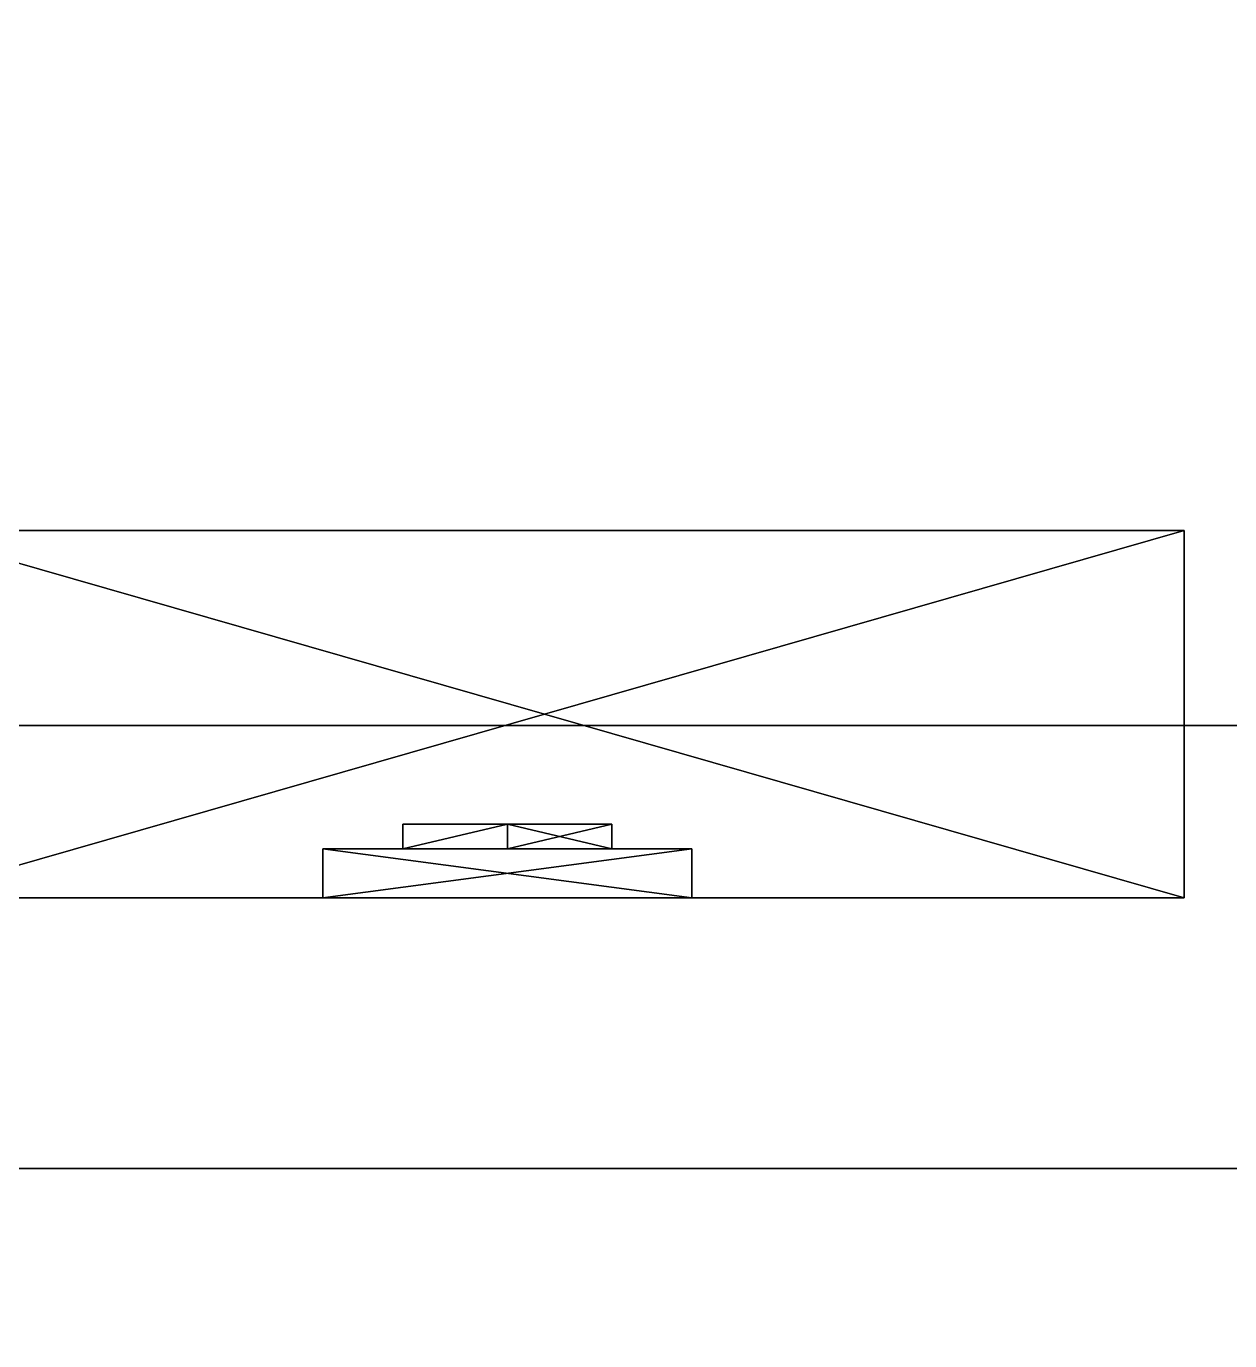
# Model space of a CAD drawing. Extents: x 0 to 3344, y -4262 to 0.
# Drawn here: x 2651.5 to 2700.4, y -2539 to -2485.6 of the extents above; entities that cross this region are included whole.
import ezdxf

# ---------------------------------------------------------------- set-up
doc = ezdxf.new("R2010")
doc.units = 0
for name, color, linetype in [('LAYER0', 7, 'CONTINUOUS'), ('LAYER1', 7, 'CONTINUOUS'), ('LAYER250', 7, 'CONTINUOUS'), ('LAYER326', 253, 'CONTINUOUS'), ('LAYER328', 253, 'CONTINUOUS'), ('LAYER330', 253, 'CONTINUOUS'), ('LAYER332', 253, 'CONTINUOUS'), ('LAYER334', 253, 'CONTINUOUS'), ('LAYER336', 7, 'CONTINUOUS'), ('LAYER337', 7, 'CONTINUOUS'), ('LAYER339', 7, 'CONTINUOUS'), ('LAYER356', 7, 'CONTINUOUS'), ('LAYER357', 7, 'CONTINUOUS')]:
    doc.layers.add(name, color=color, linetype=linetype)

msp = doc.modelspace()

# ---------------------------------------------------------------- linework, layer by layer
at = {"layer": 'LAYER0', "invisible_edges": 1}
for points in [[(18, -0.0034, 0.0981), (3344, -4262.003, 0.0981), (0, -4262.003, 0.0981), (18, -0.0034, 0.0981)], [(3344, -4262.003, 5.0981), (18, -0.0034, 5.0981), (0, -4262.003, 5.0981), (3344, -4262.003, 5.0981)], [(3344, -4262.003, 0.0981), (18, -0.0034, 0.0981), (3344, -0.0034, 0.0981), (3344, -4262.003, 0.0981)], [(18, -0.0034, 5.0981), (3344, -4262.003, 5.0981), (3344, -0.0034, 5.0981), (18, -0.0034, 5.0981)]]:
    msp.add_3dface(points, dxfattribs=at)
at = {"layer": 'LAYER250', "invisible_edges": 1}
for points in [[(3194.003, -2532, 5.0981), (2614.003, -2550, 5.0981), (2614.003, -2532, 5.0981), (3194.003, -2532, 5.0981)], [(2614.003, -2550, 5.0981), (3194.003, -2532, 5.0981), (3194.003, -2550, 5.0981), (2614.003, -2550, 5.0981)], [(3194.003, -2550, 2610.098), (2614.003, -2532, 2610.098), (2614.003, -2550, 2610.098), (3194.003, -2550, 2610.098)], [(2614.003, -2532, 2610.098), (3194.003, -2550, 2610.098), (3194.003, -2532, 2610.098), (2614.003, -2532, 2610.098)], [(2614.003, -2532, 2610.098), (3194.003, -2532, 5.0981), (2614.003, -2532, 5.0981), (2614.003, -2532, 2610.098)], [(3194.003, -2532, 5.0981), (2614.003, -2532, 2610.098), (3194.003, -2532, 2610.098), (3194.003, -2532, 5.0981)]]:
    msp.add_3dface(points, dxfattribs=at)
at = {"layer": 'LAYER326'}
for points in [[(2646.504, -2521, 111.3153), (2646.504, -2506.078, 111.3153), (2698.504, -2521, 111.3153), (2646.504, -2521, 111.3153)], [(2698.504, -2521, 111.3153), (2646.504, -2506.078, 111.3153), (2698.504, -2506.078, 111.3153), (2698.504, -2521, 111.3153)], [(2698.504, -2521, 124.8805), (2698.504, -2506.078, 124.8805), (2646.504, -2521, 124.8805), (2698.504, -2521, 124.8805)], [(2646.504, -2521, 124.8805), (2698.504, -2506.078, 124.8805), (2646.504, -2506.078, 124.8805), (2646.504, -2521, 124.8805)], [(2646.504, -2506.078, 111.3153), (2646.504, -2506.078, 124.8805), (2698.504, -2506.078, 111.3153), (2646.504, -2506.078, 111.3153)], [(2698.504, -2506.078, 111.3153), (2646.504, -2506.078, 124.8805), (2698.504, -2506.078, 124.8805), (2698.504, -2506.078, 111.3153)], [(2698.504, -2521, 111.3153), (2698.504, -2506.078, 111.3153), (2698.504, -2521, 124.8805), (2698.504, -2521, 111.3153)], [(2698.504, -2521, 124.8805), (2698.504, -2506.078, 111.3153), (2698.504, -2506.078, 124.8805), (2698.504, -2521, 124.8805)], [(2666.761, -2518.015, 136.1848), (2671.004, -2518.015, 131.3888), (2666.761, -2519.01, 136.1848), (2666.761, -2518.015, 136.1848)], [(2666.761, -2519.01, 136.1848), (2671.004, -2518.015, 131.3888), (2671.004, -2519.01, 131.3888), (2666.761, -2519.01, 136.1848)], [(2671.004, -2519.01, 140.9809), (2671.004, -2518.015, 140.9809), (2666.761, -2519.01, 136.1848), (2671.004, -2519.01, 140.9809)], [(2666.761, -2519.01, 136.1848), (2671.004, -2518.015, 140.9809), (2666.761, -2518.015, 136.1848), (2666.761, -2519.01, 136.1848)], [(2671.004, -2518.015, 140.9809), (2675.247, -2518.015, 136.1848), (2666.761, -2518.015, 136.1848), (2671.004, -2518.015, 140.9809)], [(2666.761, -2518.015, 136.1848), (2675.247, -2518.015, 136.1848), (2671.004, -2518.015, 131.3888), (2666.761, -2518.015, 136.1848)], [(2666.761, -2518.015, 100.0109), (2671.004, -2518.015, 95.2149), (2666.761, -2519.01, 100.0109), (2666.761, -2518.015, 100.0109)], [(2666.761, -2519.01, 100.0109), (2671.004, -2518.015, 95.2149), (2671.004, -2519.01, 95.2149), (2666.761, -2519.01, 100.0109)], [(2671.004, -2519.01, 104.807), (2671.004, -2518.015, 104.807), (2666.761, -2519.01, 100.0109), (2671.004, -2519.01, 104.807)], [(2666.761, -2519.01, 100.0109), (2671.004, -2518.015, 104.807), (2666.761, -2518.015, 100.0109), (2666.761, -2519.01, 100.0109)], [(2671.004, -2518.015, 104.807), (2675.247, -2518.015, 100.0109), (2666.761, -2518.015, 100.0109), (2671.004, -2518.015, 104.807)], [(2666.761, -2518.015, 100.0109), (2675.247, -2518.015, 100.0109), (2671.004, -2518.015, 95.2149), (2666.761, -2518.015, 100.0109)], [(2671.004, -2518.015, 131.3888), (2675.247, -2518.015, 136.1848), (2671.004, -2519.01, 131.3888), (2671.004, -2518.015, 131.3888)], [(2671.004, -2519.01, 131.3888), (2675.247, -2518.015, 136.1848), (2675.247, -2519.01, 136.1848), (2671.004, -2519.01, 131.3888)], [(2675.247, -2518.015, 136.1848), (2671.004, -2518.015, 140.9809), (2675.247, -2519.01, 136.1848), (2675.247, -2518.015, 136.1848)], [(2675.247, -2519.01, 136.1848), (2671.004, -2518.015, 140.9809), (2671.004, -2519.01, 140.9809), (2675.247, -2519.01, 136.1848)], [(2671.004, -2518.015, 95.2149), (2675.247, -2518.015, 100.0109), (2671.004, -2519.01, 95.2149), (2671.004, -2518.015, 95.2149)], [(2671.004, -2519.01, 95.2149), (2675.247, -2518.015, 100.0109), (2675.247, -2519.01, 100.0109), (2671.004, -2519.01, 95.2149)], [(2675.247, -2518.015, 100.0109), (2671.004, -2518.015, 104.807), (2675.247, -2519.01, 100.0109), (2675.247, -2518.015, 100.0109)], [(2675.247, -2519.01, 100.0109), (2671.004, -2518.015, 104.807), (2671.004, -2519.01, 104.807), (2675.247, -2519.01, 100.0109)], [(2663.504, -2519.01, 144.0979), (2663.504, -2521, 144.0979), (2678.504, -2521, 144.0979), (2663.504, -2519.01, 144.0979)], [(2663.504, -2519.01, 144.0979), (2678.504, -2521, 144.0979), (2678.504, -2519.01, 144.0979), (2663.504, -2519.01, 144.0979)], [(2678.504, -2519.01, 92.0979), (2678.504, -2521, 92.0979), (2663.504, -2521, 92.0979), (2678.504, -2519.01, 92.0979)], [(2678.504, -2519.01, 92.0979), (2663.504, -2521, 92.0979), (2663.504, -2519.01, 92.0979), (2678.504, -2519.01, 92.0979)], [(2663.504, -2521, 92.0979), (2663.504, -2521, 144.0979), (2663.504, -2519.01, 144.0979), (2663.504, -2521, 92.0979)], [(2663.504, -2521, 92.0979), (2663.504, -2519.01, 144.0979), (2663.504, -2519.01, 92.0979), (2663.504, -2521, 92.0979)], [(2663.504, -2519.01, 92.0979), (2663.504, -2519.01, 144.0979), (2678.504, -2519.01, 144.0979), (2663.504, -2519.01, 92.0979)], [(2663.504, -2519.01, 92.0979), (2678.504, -2519.01, 144.0979), (2678.504, -2519.01, 92.0979), (2663.504, -2519.01, 92.0979)], [(2671.004, -2519.01, 140.9809), (2671.004, -2519.01, 131.3888), (2666.761, -2519.01, 136.1848), (2671.004, -2519.01, 140.9809)], [(2671.004, -2519.01, 104.807), (2671.004, -2519.01, 95.2149), (2666.761, -2519.01, 100.0109), (2671.004, -2519.01, 104.807)], [(2671.004, -2519.01, 140.9809), (2675.247, -2519.01, 136.1848), (2671.004, -2519.01, 131.3888), (2671.004, -2519.01, 140.9809)], [(2671.004, -2519.01, 104.807), (2675.247, -2519.01, 100.0109), (2671.004, -2519.01, 95.2149), (2671.004, -2519.01, 104.807)], [(2678.504, -2519.01, 144.0979), (2678.504, -2521, 144.0979), (2678.504, -2521, 92.0979), (2678.504, -2519.01, 144.0979)], [(2678.504, -2519.01, 144.0979), (2678.504, -2521, 92.0979), (2678.504, -2519.01, 92.0979), (2678.504, -2519.01, 144.0979)]]:
    msp.add_3dface(points, dxfattribs=at)
at = {"layer": 'LAYER328'}
for points in [[(2646.504, -2521, 606.8153), (2646.504, -2506.078, 606.8153), (2698.504, -2521, 606.8153), (2646.504, -2521, 606.8153)], [(2698.504, -2521, 606.8153), (2646.504, -2506.078, 606.8153), (2698.504, -2506.078, 606.8153), (2698.504, -2521, 606.8153)], [(2698.504, -2521, 620.3805), (2698.504, -2506.078, 620.3805), (2646.504, -2521, 620.3805), (2698.504, -2521, 620.3805)], [(2646.504, -2521, 620.3805), (2698.504, -2506.078, 620.3805), (2646.504, -2506.078, 620.3805), (2646.504, -2521, 620.3805)], [(2646.504, -2506.078, 606.8153), (2646.504, -2506.078, 620.3805), (2698.504, -2506.078, 606.8153), (2646.504, -2506.078, 606.8153)], [(2698.504, -2506.078, 606.8153), (2646.504, -2506.078, 620.3805), (2698.504, -2506.078, 620.3805), (2698.504, -2506.078, 606.8153)], [(2698.504, -2521, 606.8153), (2698.504, -2506.078, 606.8153), (2698.504, -2521, 620.3805), (2698.504, -2521, 606.8153)], [(2698.504, -2521, 620.3805), (2698.504, -2506.078, 606.8153), (2698.504, -2506.078, 620.3805), (2698.504, -2521, 620.3805)], [(2666.761, -2518.015, 631.6849), (2671.004, -2518.015, 626.8889), (2666.761, -2519.01, 631.6849), (2666.761, -2518.015, 631.6849)], [(2666.761, -2519.01, 631.6849), (2671.004, -2518.015, 626.8889), (2671.004, -2519.01, 626.8889), (2666.761, -2519.01, 631.6849)], [(2671.004, -2519.01, 636.4809), (2671.004, -2518.015, 636.4809), (2666.761, -2519.01, 631.6849), (2671.004, -2519.01, 636.4809)], [(2666.761, -2519.01, 631.6849), (2671.004, -2518.015, 636.4809), (2666.761, -2518.015, 631.6849), (2666.761, -2519.01, 631.6849)], [(2671.004, -2518.015, 636.4809), (2675.247, -2518.015, 631.6849), (2666.761, -2518.015, 631.6849), (2671.004, -2518.015, 636.4809)], [(2666.761, -2518.015, 631.6849), (2675.247, -2518.015, 631.6849), (2671.004, -2518.015, 626.8889), (2666.761, -2518.015, 631.6849)], [(2666.761, -2518.015, 595.5109), (2671.004, -2518.015, 590.7149), (2666.761, -2519.01, 595.5109), (2666.761, -2518.015, 595.5109)], [(2666.761, -2519.01, 595.5109), (2671.004, -2518.015, 590.7149), (2671.004, -2519.01, 590.7149), (2666.761, -2519.01, 595.5109)], [(2671.004, -2519.01, 600.3069), (2671.004, -2518.015, 600.3069), (2666.761, -2519.01, 595.5109), (2671.004, -2519.01, 600.3069)], [(2666.761, -2519.01, 595.5109), (2671.004, -2518.015, 600.3069), (2666.761, -2518.015, 595.5109), (2666.761, -2519.01, 595.5109)], [(2671.004, -2518.015, 600.3069), (2675.247, -2518.015, 595.5109), (2666.761, -2518.015, 595.5109), (2671.004, -2518.015, 600.3069)], [(2666.761, -2518.015, 595.5109), (2675.247, -2518.015, 595.5109), (2671.004, -2518.015, 590.7149), (2666.761, -2518.015, 595.5109)], [(2671.004, -2518.015, 626.8889), (2675.247, -2518.015, 631.6849), (2671.004, -2519.01, 626.8889), (2671.004, -2518.015, 626.8889)], [(2671.004, -2519.01, 626.8889), (2675.247, -2518.015, 631.6849), (2675.247, -2519.01, 631.6849), (2671.004, -2519.01, 626.8889)], [(2675.247, -2518.015, 631.6849), (2671.004, -2518.015, 636.4809), (2675.247, -2519.01, 631.6849), (2675.247, -2518.015, 631.6849)], [(2675.247, -2519.01, 631.6849), (2671.004, -2518.015, 636.4809), (2671.004, -2519.01, 636.4809), (2675.247, -2519.01, 631.6849)], [(2671.004, -2518.015, 590.7149), (2675.247, -2518.015, 595.5109), (2671.004, -2519.01, 590.7149), (2671.004, -2518.015, 590.7149)], [(2671.004, -2519.01, 590.7149), (2675.247, -2518.015, 595.5109), (2675.247, -2519.01, 595.5109), (2671.004, -2519.01, 590.7149)], [(2675.247, -2518.015, 595.5109), (2671.004, -2518.015, 600.3069), (2675.247, -2519.01, 595.5109), (2675.247, -2518.015, 595.5109)], [(2675.247, -2519.01, 595.5109), (2671.004, -2518.015, 600.3069), (2671.004, -2519.01, 600.3069), (2675.247, -2519.01, 595.5109)], [(2663.504, -2519.01, 639.5979), (2663.504, -2521, 639.5979), (2678.504, -2521, 639.5979), (2663.504, -2519.01, 639.5979)], [(2663.504, -2519.01, 639.5979), (2678.504, -2521, 639.5979), (2678.504, -2519.01, 639.5979), (2663.504, -2519.01, 639.5979)], [(2678.504, -2519.01, 587.5979), (2678.504, -2521, 587.5979), (2663.504, -2521, 587.5979), (2678.504, -2519.01, 587.5979)], [(2678.504, -2519.01, 587.5979), (2663.504, -2521, 587.5979), (2663.504, -2519.01, 587.5979), (2678.504, -2519.01, 587.5979)], [(2663.504, -2521, 587.5979), (2663.504, -2521, 639.5979), (2663.504, -2519.01, 639.5979), (2663.504, -2521, 587.5979)], [(2663.504, -2521, 587.5979), (2663.504, -2519.01, 639.5979), (2663.504, -2519.01, 587.5979), (2663.504, -2521, 587.5979)], [(2663.504, -2519.01, 587.5979), (2663.504, -2519.01, 639.5979), (2678.504, -2519.01, 639.5979), (2663.504, -2519.01, 587.5979)], [(2663.504, -2519.01, 587.5979), (2678.504, -2519.01, 639.5979), (2678.504, -2519.01, 587.5979), (2663.504, -2519.01, 587.5979)], [(2671.004, -2519.01, 636.4809), (2671.004, -2519.01, 626.8889), (2666.761, -2519.01, 631.6849), (2671.004, -2519.01, 636.4809)], [(2671.004, -2519.01, 600.3069), (2671.004, -2519.01, 590.7149), (2666.761, -2519.01, 595.5109), (2671.004, -2519.01, 600.3069)], [(2671.004, -2519.01, 636.4809), (2675.247, -2519.01, 631.6849), (2671.004, -2519.01, 626.8889), (2671.004, -2519.01, 636.4809)], [(2671.004, -2519.01, 600.3069), (2675.247, -2519.01, 595.5109), (2671.004, -2519.01, 590.7149), (2671.004, -2519.01, 600.3069)], [(2678.504, -2519.01, 639.5979), (2678.504, -2521, 639.5979), (2678.504, -2521, 587.5979), (2678.504, -2519.01, 639.5979)], [(2678.504, -2519.01, 639.5979), (2678.504, -2521, 587.5979), (2678.504, -2519.01, 587.5979), (2678.504, -2519.01, 639.5979)]]:
    msp.add_3dface(points, dxfattribs=at)
at = {"layer": 'LAYER330'}
for points in [[(2646.504, -2521, 1102.316), (2646.504, -2506.078, 1102.316), (2698.504, -2521, 1102.316), (2646.504, -2521, 1102.316)], [(2698.504, -2521, 1102.316), (2646.504, -2506.078, 1102.316), (2698.504, -2506.078, 1102.316), (2698.504, -2521, 1102.316)], [(2698.504, -2521, 1115.881), (2698.504, -2506.078, 1115.881), (2646.504, -2521, 1115.881), (2698.504, -2521, 1115.881)], [(2646.504, -2521, 1115.881), (2698.504, -2506.078, 1115.881), (2646.504, -2506.078, 1115.881), (2646.504, -2521, 1115.881)], [(2646.504, -2506.078, 1102.316), (2646.504, -2506.078, 1115.881), (2698.504, -2506.078, 1102.316), (2646.504, -2506.078, 1102.316)], [(2698.504, -2506.078, 1102.316), (2646.504, -2506.078, 1115.881), (2698.504, -2506.078, 1115.881), (2698.504, -2506.078, 1102.316)], [(2698.504, -2521, 1102.316), (2698.504, -2506.078, 1102.316), (2698.504, -2521, 1115.881), (2698.504, -2521, 1102.316)], [(2698.504, -2521, 1115.881), (2698.504, -2506.078, 1102.316), (2698.504, -2506.078, 1115.881), (2698.504, -2521, 1115.881)], [(2666.761, -2518.015, 1127.185), (2671.004, -2518.015, 1122.389), (2666.761, -2519.01, 1127.185), (2666.761, -2518.015, 1127.185)], [(2666.761, -2519.01, 1127.185), (2671.004, -2518.015, 1122.389), (2671.004, -2519.01, 1122.389), (2666.761, -2519.01, 1127.185)], [(2671.004, -2519.01, 1131.981), (2671.004, -2518.015, 1131.981), (2666.761, -2519.01, 1127.185), (2671.004, -2519.01, 1131.981)], [(2666.761, -2519.01, 1127.185), (2671.004, -2518.015, 1131.981), (2666.761, -2518.015, 1127.185), (2666.761, -2519.01, 1127.185)], [(2671.004, -2518.015, 1131.981), (2675.247, -2518.015, 1127.185), (2666.761, -2518.015, 1127.185), (2671.004, -2518.015, 1131.981)], [(2666.761, -2518.015, 1127.185), (2675.247, -2518.015, 1127.185), (2671.004, -2518.015, 1122.389), (2666.761, -2518.015, 1127.185)], [(2666.761, -2518.015, 1091.011), (2671.004, -2518.015, 1086.215), (2666.761, -2519.01, 1091.011), (2666.761, -2518.015, 1091.011)], [(2666.761, -2519.01, 1091.011), (2671.004, -2518.015, 1086.215), (2671.004, -2519.01, 1086.215), (2666.761, -2519.01, 1091.011)], [(2671.004, -2519.01, 1095.807), (2671.004, -2518.015, 1095.807), (2666.761, -2519.01, 1091.011), (2671.004, -2519.01, 1095.807)], [(2666.761, -2519.01, 1091.011), (2671.004, -2518.015, 1095.807), (2666.761, -2518.015, 1091.011), (2666.761, -2519.01, 1091.011)], [(2671.004, -2518.015, 1095.807), (2675.247, -2518.015, 1091.011), (2666.761, -2518.015, 1091.011), (2671.004, -2518.015, 1095.807)], [(2666.761, -2518.015, 1091.011), (2675.247, -2518.015, 1091.011), (2671.004, -2518.015, 1086.215), (2666.761, -2518.015, 1091.011)], [(2671.004, -2518.015, 1122.389), (2675.247, -2518.015, 1127.185), (2671.004, -2519.01, 1122.389), (2671.004, -2518.015, 1122.389)], [(2671.004, -2519.01, 1122.389), (2675.247, -2518.015, 1127.185), (2675.247, -2519.01, 1127.185), (2671.004, -2519.01, 1122.389)], [(2675.247, -2518.015, 1127.185), (2671.004, -2518.015, 1131.981), (2675.247, -2519.01, 1127.185), (2675.247, -2518.015, 1127.185)], [(2675.247, -2519.01, 1127.185), (2671.004, -2518.015, 1131.981), (2671.004, -2519.01, 1131.981), (2675.247, -2519.01, 1127.185)], [(2671.004, -2518.015, 1086.215), (2675.247, -2518.015, 1091.011), (2671.004, -2519.01, 1086.215), (2671.004, -2518.015, 1086.215)], [(2671.004, -2519.01, 1086.215), (2675.247, -2518.015, 1091.011), (2675.247, -2519.01, 1091.011), (2671.004, -2519.01, 1086.215)], [(2675.247, -2518.015, 1091.011), (2671.004, -2518.015, 1095.807), (2675.247, -2519.01, 1091.011), (2675.247, -2518.015, 1091.011)], [(2675.247, -2519.01, 1091.011), (2671.004, -2518.015, 1095.807), (2671.004, -2519.01, 1095.807), (2675.247, -2519.01, 1091.011)], [(2663.504, -2519.01, 1135.098), (2663.504, -2521, 1135.098), (2678.504, -2521, 1135.098), (2663.504, -2519.01, 1135.098)], [(2663.504, -2519.01, 1135.098), (2678.504, -2521, 1135.098), (2678.504, -2519.01, 1135.098), (2663.504, -2519.01, 1135.098)], [(2678.504, -2519.01, 1083.098), (2678.504, -2521, 1083.098), (2663.504, -2521, 1083.098), (2678.504, -2519.01, 1083.098)], [(2678.504, -2519.01, 1083.098), (2663.504, -2521, 1083.098), (2663.504, -2519.01, 1083.098), (2678.504, -2519.01, 1083.098)], [(2663.504, -2521, 1083.098), (2663.504, -2521, 1135.098), (2663.504, -2519.01, 1135.098), (2663.504, -2521, 1083.098)], [(2663.504, -2521, 1083.098), (2663.504, -2519.01, 1135.098), (2663.504, -2519.01, 1083.098), (2663.504, -2521, 1083.098)], [(2663.504, -2519.01, 1083.098), (2663.504, -2519.01, 1135.098), (2678.504, -2519.01, 1135.098), (2663.504, -2519.01, 1083.098)], [(2663.504, -2519.01, 1083.098), (2678.504, -2519.01, 1135.098), (2678.504, -2519.01, 1083.098), (2663.504, -2519.01, 1083.098)], [(2671.004, -2519.01, 1131.981), (2671.004, -2519.01, 1122.389), (2666.761, -2519.01, 1127.185), (2671.004, -2519.01, 1131.981)], [(2671.004, -2519.01, 1095.807), (2671.004, -2519.01, 1086.215), (2666.761, -2519.01, 1091.011), (2671.004, -2519.01, 1095.807)], [(2671.004, -2519.01, 1131.981), (2675.247, -2519.01, 1127.185), (2671.004, -2519.01, 1122.389), (2671.004, -2519.01, 1131.981)], [(2671.004, -2519.01, 1095.807), (2675.247, -2519.01, 1091.011), (2671.004, -2519.01, 1086.215), (2671.004, -2519.01, 1095.807)], [(2678.504, -2519.01, 1135.098), (2678.504, -2521, 1135.098), (2678.504, -2521, 1083.098), (2678.504, -2519.01, 1135.098)], [(2678.504, -2519.01, 1135.098), (2678.504, -2521, 1083.098), (2678.504, -2519.01, 1083.098), (2678.504, -2519.01, 1135.098)]]:
    msp.add_3dface(points, dxfattribs=at)
at = {"layer": 'LAYER332'}
for points in [[(2646.504, -2521, 1597.816), (2646.504, -2506.078, 1597.816), (2698.504, -2521, 1597.816), (2646.504, -2521, 1597.816)], [(2698.504, -2521, 1597.816), (2646.504, -2506.078, 1597.816), (2698.504, -2506.078, 1597.816), (2698.504, -2521, 1597.816)], [(2698.504, -2521, 1611.381), (2698.504, -2506.078, 1611.381), (2646.504, -2521, 1611.381), (2698.504, -2521, 1611.381)], [(2646.504, -2521, 1611.381), (2698.504, -2506.078, 1611.381), (2646.504, -2506.078, 1611.381), (2646.504, -2521, 1611.381)], [(2646.504, -2506.078, 1597.816), (2646.504, -2506.078, 1611.381), (2698.504, -2506.078, 1597.816), (2646.504, -2506.078, 1597.816)], [(2698.504, -2506.078, 1597.816), (2646.504, -2506.078, 1611.381), (2698.504, -2506.078, 1611.381), (2698.504, -2506.078, 1597.816)], [(2698.504, -2521, 1597.816), (2698.504, -2506.078, 1597.816), (2698.504, -2521, 1611.381), (2698.504, -2521, 1597.816)], [(2698.504, -2521, 1611.381), (2698.504, -2506.078, 1597.816), (2698.504, -2506.078, 1611.381), (2698.504, -2521, 1611.381)], [(2666.761, -2518.015, 1622.685), (2671.004, -2518.015, 1617.889), (2666.761, -2519.01, 1622.685), (2666.761, -2518.015, 1622.685)], [(2666.761, -2519.01, 1622.685), (2671.004, -2518.015, 1617.889), (2671.004, -2519.01, 1617.889), (2666.761, -2519.01, 1622.685)], [(2671.004, -2519.01, 1627.481), (2671.004, -2518.015, 1627.481), (2666.761, -2519.01, 1622.685), (2671.004, -2519.01, 1627.481)], [(2666.761, -2519.01, 1622.685), (2671.004, -2518.015, 1627.481), (2666.761, -2518.015, 1622.685), (2666.761, -2519.01, 1622.685)], [(2671.004, -2518.015, 1627.481), (2675.247, -2518.015, 1622.685), (2666.761, -2518.015, 1622.685), (2671.004, -2518.015, 1627.481)], [(2666.761, -2518.015, 1622.685), (2675.247, -2518.015, 1622.685), (2671.004, -2518.015, 1617.889), (2666.761, -2518.015, 1622.685)], [(2666.761, -2518.015, 1586.511), (2671.004, -2518.015, 1581.715), (2666.761, -2519.01, 1586.511), (2666.761, -2518.015, 1586.511)], [(2666.761, -2519.01, 1586.511), (2671.004, -2518.015, 1581.715), (2671.004, -2519.01, 1581.715), (2666.761, -2519.01, 1586.511)], [(2671.004, -2519.01, 1591.307), (2671.004, -2518.015, 1591.307), (2666.761, -2519.01, 1586.511), (2671.004, -2519.01, 1591.307)], [(2666.761, -2519.01, 1586.511), (2671.004, -2518.015, 1591.307), (2666.761, -2518.015, 1586.511), (2666.761, -2519.01, 1586.511)], [(2671.004, -2518.015, 1591.307), (2675.247, -2518.015, 1586.511), (2666.761, -2518.015, 1586.511), (2671.004, -2518.015, 1591.307)], [(2666.761, -2518.015, 1586.511), (2675.247, -2518.015, 1586.511), (2671.004, -2518.015, 1581.715), (2666.761, -2518.015, 1586.511)], [(2671.004, -2518.015, 1617.889), (2675.247, -2518.015, 1622.685), (2671.004, -2519.01, 1617.889), (2671.004, -2518.015, 1617.889)], [(2671.004, -2519.01, 1617.889), (2675.247, -2518.015, 1622.685), (2675.247, -2519.01, 1622.685), (2671.004, -2519.01, 1617.889)], [(2675.247, -2518.015, 1622.685), (2671.004, -2518.015, 1627.481), (2675.247, -2519.01, 1622.685), (2675.247, -2518.015, 1622.685)], [(2675.247, -2519.01, 1622.685), (2671.004, -2518.015, 1627.481), (2671.004, -2519.01, 1627.481), (2675.247, -2519.01, 1622.685)], [(2671.004, -2518.015, 1581.715), (2675.247, -2518.015, 1586.511), (2671.004, -2519.01, 1581.715), (2671.004, -2518.015, 1581.715)], [(2671.004, -2519.01, 1581.715), (2675.247, -2518.015, 1586.511), (2675.247, -2519.01, 1586.511), (2671.004, -2519.01, 1581.715)], [(2675.247, -2518.015, 1586.511), (2671.004, -2518.015, 1591.307), (2675.247, -2519.01, 1586.511), (2675.247, -2518.015, 1586.511)], [(2675.247, -2519.01, 1586.511), (2671.004, -2518.015, 1591.307), (2671.004, -2519.01, 1591.307), (2675.247, -2519.01, 1586.511)], [(2663.504, -2519.01, 1630.598), (2663.504, -2521, 1630.598), (2678.504, -2521, 1630.598), (2663.504, -2519.01, 1630.598)], [(2663.504, -2519.01, 1630.598), (2678.504, -2521, 1630.598), (2678.504, -2519.01, 1630.598), (2663.504, -2519.01, 1630.598)], [(2678.504, -2519.01, 1578.598), (2678.504, -2521, 1578.598), (2663.504, -2521, 1578.598), (2678.504, -2519.01, 1578.598)], [(2678.504, -2519.01, 1578.598), (2663.504, -2521, 1578.598), (2663.504, -2519.01, 1578.598), (2678.504, -2519.01, 1578.598)], [(2663.504, -2521, 1578.598), (2663.504, -2521, 1630.598), (2663.504, -2519.01, 1630.598), (2663.504, -2521, 1578.598)], [(2663.504, -2521, 1578.598), (2663.504, -2519.01, 1630.598), (2663.504, -2519.01, 1578.598), (2663.504, -2521, 1578.598)], [(2663.504, -2519.01, 1578.598), (2663.504, -2519.01, 1630.598), (2678.504, -2519.01, 1630.598), (2663.504, -2519.01, 1578.598)], [(2663.504, -2519.01, 1578.598), (2678.504, -2519.01, 1630.598), (2678.504, -2519.01, 1578.598), (2663.504, -2519.01, 1578.598)], [(2671.004, -2519.01, 1627.481), (2671.004, -2519.01, 1617.889), (2666.761, -2519.01, 1622.685), (2671.004, -2519.01, 1627.481)], [(2671.004, -2519.01, 1591.307), (2671.004, -2519.01, 1581.715), (2666.761, -2519.01, 1586.511), (2671.004, -2519.01, 1591.307)], [(2671.004, -2519.01, 1627.481), (2675.247, -2519.01, 1622.685), (2671.004, -2519.01, 1617.889), (2671.004, -2519.01, 1627.481)], [(2671.004, -2519.01, 1591.307), (2675.247, -2519.01, 1586.511), (2671.004, -2519.01, 1581.715), (2671.004, -2519.01, 1591.307)], [(2678.504, -2519.01, 1630.598), (2678.504, -2521, 1630.598), (2678.504, -2521, 1578.598), (2678.504, -2519.01, 1630.598)], [(2678.504, -2519.01, 1630.598), (2678.504, -2521, 1578.598), (2678.504, -2519.01, 1578.598), (2678.504, -2519.01, 1630.598)]]:
    msp.add_3dface(points, dxfattribs=at)
at = {"layer": 'LAYER334'}
for points in [[(2646.504, -2521, 2093.315), (2646.504, -2506.078, 2093.315), (2698.504, -2521, 2093.315), (2646.504, -2521, 2093.315)], [(2698.504, -2521, 2093.315), (2646.504, -2506.078, 2093.315), (2698.504, -2506.078, 2093.315), (2698.504, -2521, 2093.315)], [(2698.504, -2521, 2106.881), (2698.504, -2506.078, 2106.881), (2646.504, -2521, 2106.881), (2698.504, -2521, 2106.881)], [(2646.504, -2521, 2106.881), (2698.504, -2506.078, 2106.881), (2646.504, -2506.078, 2106.881), (2646.504, -2521, 2106.881)], [(2646.504, -2506.078, 2093.315), (2646.504, -2506.078, 2106.881), (2698.504, -2506.078, 2093.315), (2646.504, -2506.078, 2093.315)], [(2698.504, -2506.078, 2093.315), (2646.504, -2506.078, 2106.881), (2698.504, -2506.078, 2106.881), (2698.504, -2506.078, 2093.315)], [(2698.504, -2521, 2093.315), (2698.504, -2506.078, 2093.315), (2698.504, -2521, 2106.881), (2698.504, -2521, 2093.315)], [(2698.504, -2521, 2106.881), (2698.504, -2506.078, 2093.315), (2698.504, -2506.078, 2106.881), (2698.504, -2521, 2106.881)], [(2666.761, -2518.015, 2118.185), (2671.004, -2518.015, 2113.389), (2666.761, -2519.01, 2118.185), (2666.761, -2518.015, 2118.185)], [(2666.761, -2519.01, 2118.185), (2671.004, -2518.015, 2113.389), (2671.004, -2519.01, 2113.389), (2666.761, -2519.01, 2118.185)], [(2671.004, -2519.01, 2122.981), (2671.004, -2518.015, 2122.981), (2666.761, -2519.01, 2118.185), (2671.004, -2519.01, 2122.981)], [(2666.761, -2519.01, 2118.185), (2671.004, -2518.015, 2122.981), (2666.761, -2518.015, 2118.185), (2666.761, -2519.01, 2118.185)], [(2671.004, -2518.015, 2122.981), (2675.247, -2518.015, 2118.185), (2666.761, -2518.015, 2118.185), (2671.004, -2518.015, 2122.981)], [(2666.761, -2518.015, 2118.185), (2675.247, -2518.015, 2118.185), (2671.004, -2518.015, 2113.389), (2666.761, -2518.015, 2118.185)], [(2666.761, -2518.015, 2082.011), (2671.004, -2518.015, 2077.215), (2666.761, -2519.01, 2082.011), (2666.761, -2518.015, 2082.011)], [(2666.761, -2519.01, 2082.011), (2671.004, -2518.015, 2077.215), (2671.004, -2519.01, 2077.215), (2666.761, -2519.01, 2082.011)], [(2671.004, -2519.01, 2086.807), (2671.004, -2518.015, 2086.807), (2666.761, -2519.01, 2082.011), (2671.004, -2519.01, 2086.807)], [(2666.761, -2519.01, 2082.011), (2671.004, -2518.015, 2086.807), (2666.761, -2518.015, 2082.011), (2666.761, -2519.01, 2082.011)], [(2671.004, -2518.015, 2086.807), (2675.247, -2518.015, 2082.011), (2666.761, -2518.015, 2082.011), (2671.004, -2518.015, 2086.807)], [(2666.761, -2518.015, 2082.011), (2675.247, -2518.015, 2082.011), (2671.004, -2518.015, 2077.215), (2666.761, -2518.015, 2082.011)], [(2671.004, -2518.015, 2113.389), (2675.247, -2518.015, 2118.185), (2671.004, -2519.01, 2113.389), (2671.004, -2518.015, 2113.389)], [(2671.004, -2519.01, 2113.389), (2675.247, -2518.015, 2118.185), (2675.247, -2519.01, 2118.185), (2671.004, -2519.01, 2113.389)], [(2675.247, -2518.015, 2118.185), (2671.004, -2518.015, 2122.981), (2675.247, -2519.01, 2118.185), (2675.247, -2518.015, 2118.185)], [(2675.247, -2519.01, 2118.185), (2671.004, -2518.015, 2122.981), (2671.004, -2519.01, 2122.981), (2675.247, -2519.01, 2118.185)], [(2671.004, -2518.015, 2077.215), (2675.247, -2518.015, 2082.011), (2671.004, -2519.01, 2077.215), (2671.004, -2518.015, 2077.215)], [(2671.004, -2519.01, 2077.215), (2675.247, -2518.015, 2082.011), (2675.247, -2519.01, 2082.011), (2671.004, -2519.01, 2077.215)], [(2675.247, -2518.015, 2082.011), (2671.004, -2518.015, 2086.807), (2675.247, -2519.01, 2082.011), (2675.247, -2518.015, 2082.011)], [(2675.247, -2519.01, 2082.011), (2671.004, -2518.015, 2086.807), (2671.004, -2519.01, 2086.807), (2675.247, -2519.01, 2082.011)], [(2663.504, -2519.01, 2126.098), (2663.504, -2521, 2126.098), (2678.504, -2521, 2126.098), (2663.504, -2519.01, 2126.098)], [(2663.504, -2519.01, 2126.098), (2678.504, -2521, 2126.098), (2678.504, -2519.01, 2126.098), (2663.504, -2519.01, 2126.098)], [(2678.504, -2519.01, 2074.098), (2678.504, -2521, 2074.098), (2663.504, -2521, 2074.098), (2678.504, -2519.01, 2074.098)], [(2678.504, -2519.01, 2074.098), (2663.504, -2521, 2074.098), (2663.504, -2519.01, 2074.098), (2678.504, -2519.01, 2074.098)], [(2663.504, -2521, 2074.098), (2663.504, -2521, 2126.098), (2663.504, -2519.01, 2126.098), (2663.504, -2521, 2074.098)], [(2663.504, -2521, 2074.098), (2663.504, -2519.01, 2126.098), (2663.504, -2519.01, 2074.098), (2663.504, -2521, 2074.098)], [(2663.504, -2519.01, 2074.098), (2663.504, -2519.01, 2126.098), (2678.504, -2519.01, 2126.098), (2663.504, -2519.01, 2074.098)], [(2663.504, -2519.01, 2074.098), (2678.504, -2519.01, 2126.098), (2678.504, -2519.01, 2074.098), (2663.504, -2519.01, 2074.098)], [(2671.004, -2519.01, 2122.981), (2671.004, -2519.01, 2113.389), (2666.761, -2519.01, 2118.185), (2671.004, -2519.01, 2122.981)], [(2671.004, -2519.01, 2086.807), (2671.004, -2519.01, 2077.215), (2666.761, -2519.01, 2082.011), (2671.004, -2519.01, 2086.807)], [(2671.004, -2519.01, 2122.981), (2675.247, -2519.01, 2118.185), (2671.004, -2519.01, 2113.389), (2671.004, -2519.01, 2122.981)], [(2671.004, -2519.01, 2086.807), (2675.247, -2519.01, 2082.011), (2671.004, -2519.01, 2077.215), (2671.004, -2519.01, 2086.807)], [(2678.504, -2519.01, 2126.098), (2678.504, -2521, 2126.098), (2678.504, -2521, 2074.098), (2678.504, -2519.01, 2126.098)], [(2678.504, -2519.01, 2126.098), (2678.504, -2521, 2074.098), (2678.504, -2519.01, 2074.098), (2678.504, -2519.01, 2126.098)]]:
    msp.add_3dface(points, dxfattribs=at)
at = {"layer": 'LAYER336', "invisible_edges": 1}
for points in [[(3194.003, -2514, 5.0981), (2634.003, -2532, 5.0981), (2634.003, -2514, 5.0981), (3194.003, -2514, 5.0981)], [(2634.003, -2532, 5.0981), (3194.003, -2514, 5.0981), (3194.003, -2532, 5.0981), (2634.003, -2532, 5.0981)], [(3194.003, -2532, 2187.098), (2634.003, -2514, 2187.098), (2634.003, -2532, 2187.098), (3194.003, -2532, 2187.098)], [(2634.003, -2514, 2187.098), (3194.003, -2532, 2187.098), (3194.003, -2514, 2187.098), (2634.003, -2514, 2187.098)], [(2634.003, -2514, 2187.098), (3194.003, -2514, 5.0981), (2634.003, -2514, 5.0981), (2634.003, -2514, 2187.098)], [(3194.003, -2514, 5.0981), (2634.003, -2514, 2187.098), (3194.003, -2514, 2187.098), (3194.003, -2514, 5.0981)], [(3194.003, -2532, 2187.098), (2634.003, -2532, 5.0981), (3194.003, -2532, 5.0981), (3194.003, -2532, 2187.098)], [(2634.003, -2532, 5.0981), (3194.003, -2532, 2187.098), (2634.003, -2532, 2187.098), (2634.003, -2532, 5.0981)]]:
    msp.add_3dface(points, dxfattribs=at)
at = {"layer": 'LAYER337', "invisible_edges": 1}
for points in [[(3194.003, -2532, 2187.098), (2634.003, -1730, 2187.098), (3194.003, -1730, 2187.098), (3194.003, -2532, 2187.098)], [(2634.003, -1730, 2187.098), (3194.003, -2532, 2187.098), (2634.003, -2532, 2187.098), (2634.003, -1730, 2187.098)], [(2634.003, -2532, 2205.098), (3194.003, -1730, 2205.098), (2634.003, -1730, 2205.098), (2634.003, -2532, 2205.098)], [(3194.003, -1730, 2205.098), (2634.003, -2532, 2205.098), (3194.003, -2532, 2205.098), (3194.003, -1730, 2205.098)], [(3194.003, -2532, 2187.098), (2634.003, -2532, 2205.098), (2634.003, -2532, 2187.098), (3194.003, -2532, 2187.098)], [(2634.003, -2532, 2205.098), (3194.003, -2532, 2187.098), (3194.003, -2532, 2205.098), (2634.003, -2532, 2205.098)]]:
    msp.add_3dface(points, dxfattribs=at)
at = {"layer": 'LAYER339', "invisible_edges": 1}
for points in [[(3194.003, -2514, 2205.098), (2614.003, -2514, 2610.098), (3194.003, -2514, 2610.098), (3194.003, -2514, 2205.098)], [(2614.003, -2514, 2610.098), (3194.003, -2514, 2205.098), (2614.003, -2514, 2205.098), (2614.003, -2514, 2610.098)], [(3194.003, -2514, 2205.098), (2614.003, -2532, 2205.098), (2614.003, -2514, 2205.098), (3194.003, -2514, 2205.098)], [(2614.003, -2532, 2205.098), (3194.003, -2514, 2205.098), (3194.003, -2532, 2205.098), (2614.003, -2532, 2205.098)], [(3194.003, -2532, 2610.098), (2614.003, -2514, 2610.098), (2614.003, -2532, 2610.098), (3194.003, -2532, 2610.098)], [(2614.003, -2514, 2610.098), (3194.003, -2532, 2610.098), (3194.003, -2514, 2610.098), (2614.003, -2514, 2610.098)], [(2614.003, -2532, 2205.098), (3194.003, -2532, 2610.098), (2614.003, -2532, 2610.098), (2614.003, -2532, 2205.098)], [(3194.003, -2532, 2610.098), (2614.003, -2532, 2205.098), (3194.003, -2532, 2205.098), (3194.003, -2532, 2610.098)]]:
    msp.add_3dface(points, dxfattribs=at)
at = {"layer": 'LAYER356', "invisible_edges": 1}
for points in [[(3194.003, -2514, 2206.098), (2614.003, -1748, 2206.098), (3194.003, -1748, 2206.098), (3194.003, -2514, 2206.098)], [(2614.003, -1748, 2206.098), (3194.003, -2514, 2206.098), (2614.003, -2514, 2206.098), (2614.003, -1748, 2206.098)], [(2614.003, -2514, 2224.098), (3194.003, -1748, 2224.098), (2614.003, -1748, 2224.098), (2614.003, -2514, 2224.098)], [(3194.003, -1748, 2224.098), (2614.003, -2514, 2224.098), (3194.003, -2514, 2224.098), (3194.003, -1748, 2224.098)], [(3194.003, -2514, 2206.098), (2614.003, -2514, 2224.098), (2614.003, -2514, 2206.098), (3194.003, -2514, 2206.098)], [(2614.003, -2514, 2224.098), (3194.003, -2514, 2206.098), (3194.003, -2514, 2224.098), (2614.003, -2514, 2224.098)]]:
    msp.add_3dface(points, dxfattribs=at)
at = {"layer": 'LAYER357', "invisible_edges": 1}
for points in [[(3194.003, -1748, 2609.098), (2614.003, -2514, 2609.098), (3194.003, -2514, 2609.098), (3194.003, -1748, 2609.098)], [(2614.003, -2514, 2609.098), (3194.003, -1748, 2609.098), (2614.003, -1748, 2609.098), (2614.003, -2514, 2609.098)], [(2614.003, -1748, 2591.098), (3194.003, -2514, 2591.098), (2614.003, -2514, 2591.098), (2614.003, -1748, 2591.098)], [(3194.003, -2514, 2591.098), (2614.003, -1748, 2591.098), (3194.003, -1748, 2591.098), (3194.003, -2514, 2591.098)], [(3194.003, -2514, 2591.098), (2614.003, -2514, 2609.098), (2614.003, -2514, 2591.098), (3194.003, -2514, 2591.098)], [(2614.003, -2514, 2609.098), (3194.003, -2514, 2591.098), (3194.003, -2514, 2609.098), (2614.003, -2514, 2609.098)]]:
    msp.add_3dface(points, dxfattribs=at)

# ---------------------------------------------------------------- meshes
at = {"layer": 'LAYER1'}
mesh = msp.add_polymesh((5, 2), dxfattribs=at)
for k, corner in enumerate([(168.0046, -150, 2680.098), (168.0046, -4112, 2680.098), (3194.004, -150, 2680.098), (168.0046, -150, 2680.098), (3194.004, -4112, 2680.098), (3194.004, -150, 2680.098), (168.0046, -4112, 2680.098), (3194.004, -4112, 2680.098), (18.0046, -4262, 2680.098), (3344.004, -4262, 2680.098)]):
    mesh.set_mesh_vertex(divmod(k, 2), corner)

doc.saveas('drawing.dxf')
